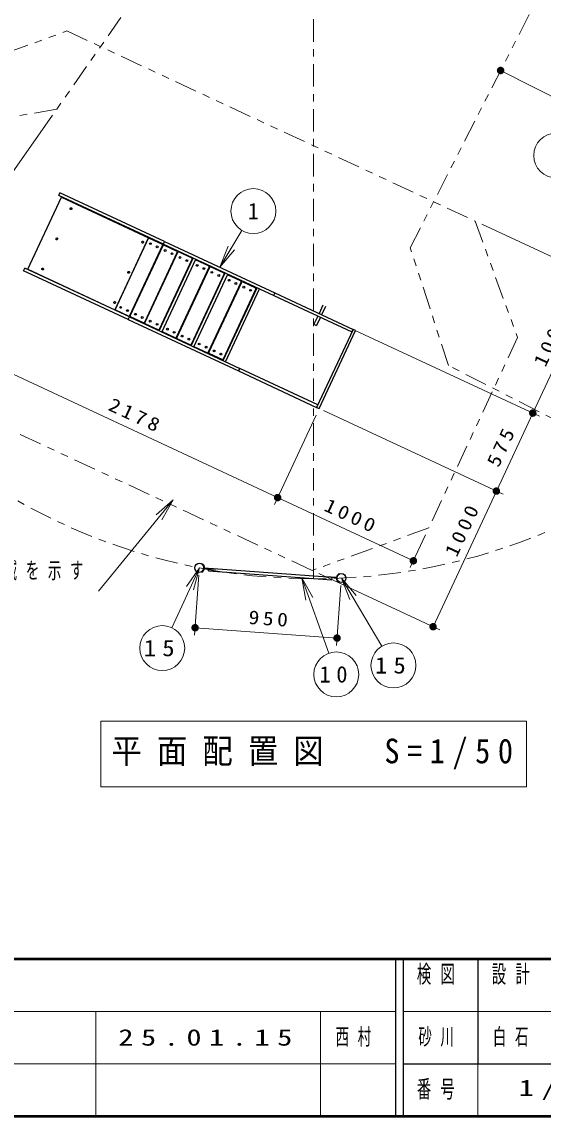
# Model space of a CAD drawing. Units: millimetres on the paper, scale 1:50. Extents: x -805 to -334, y -297 to 267.
# Drawn here: x -713.4 to -643.8, y 0 to 146.2 of the extents above; entities that cross this region are included whole.
import ezdxf
from ezdxf.enums import TextEntityAlignment as Align

# ---------------------------------------------------------------- set-up
doc = ezdxf.new("R2010")
doc.units = ezdxf.units.MM
doc.linetypes.add('USER2', pattern=[6, 3, -1, 1, -1])
doc.linetypes.add('USER3', pattern=[8, 3, -1, 1, -1, 1, -1])
doc.layers.add('1_50', color=7, linetype='Continuous', lineweight=25)
doc.layers.add('NAKAMURA図枠', color=7, linetype='Continuous', lineweight=13)
doc.layers.add('図面情報', color=7, linetype='Continuous')
doc.styles.add('ＭＳ ゴシック', font='')
doc.styles.get('ＭＳ ゴシック').set_extended_font_data('MS Gothic')

# ---------------------------------------------------------------- blocks, each defined once
blk = doc.blocks.new('filled_dot')
at = {"color": 0, "linetype": 'Continuous', "lineweight": -2, "const_width": 1.25}
blk.add_lwpolyline([(-0.625, 0, 1), (0.625, 0, 1)], format="xyb", close=True, dxfattribs=at)
blk = doc.blocks.new('open_arrow')
at = {"color": 0, "linetype": 'Continuous', "lineweight": -2}
blk.add_lwpolyline([(7.5, 1.25), (0, 0), (7.5, -1.25)], dxfattribs=at)

msp = doc.modelspace()

# ---------------------------------------------------------------- linework, layer by layer
at = {"layer": '1_50', "linetype": 'USER2', "lineweight": 13}
msp.add_line((-674.432, 164.586), (-674.432, 71.811), dxfattribs=at)
at = {"layer": '1_50', "lineweight": 13}
for p, q in [((-649.474, 139.739), (-631.653, 130.66)), ((-709.303, 133.757), (-722.782, 114.507)), ((-651.962, 119.184), (-635.813, 111.654)), ((-684.016, 118.372), (-686.965, 113.439)), ((-686.965, 113.439), (-685.855, 116.27)), ((-686.965, 113.439), (-685.426, 116.014)), ((-684.997, 115.757), (-686.965, 113.439)), ((-636.719, 112.076), (-645.172, 93.95)), ((-669.563, 105.324), (-644.266, 93.528)), ((-669.563, 105.324), (-644.266, 93.528)), ((-679.237, 82.661), (-718.714, 101.07)), ((-674.111, 93.653), (-679.659, 81.755)), ((-674.111, 93.653), (-679.659, 81.755)), ((-673.127, 94.297), (-649.126, 83.105)), ((-673.127, 94.297), (-649.126, 83.105)), ((-645.172, 93.95), (-650.032, 83.528)), ((-650.032, 83.528), (-658.484, 65.401)), ((-693.171, 82.342), (-703.131, 70.165)), ((-661.11, 74.209), (-679.237, 82.661)), ((-659.486, 77.692), (-661.533, 73.303)), ((-689.671, 73.276), (-693.377, 65.267)), ((-689.744, 72.279), (-690.328, 64.269)), ((-676.017, 71.95), (-672.413, 61.854)), ((-673.727, 72.509), (-657.578, 64.979)), ((-670.722, 71.893), (-665.31, 62.807)), ((-670.794, 70.896), (-671.379, 62.887)), ((-671.306, 63.884), (-690.256, 65.267)), ((-702.832, 52.796), (-702.832, 43.996)), ((-646.032, 52.796), (-702.832, 52.796)), ((-646.032, 43.996), (-646.032, 52.796)), ((-702.832, 43.996), (-646.032, 43.996))]:
    msp.add_line(p, q, dxfattribs=at)
at = {"layer": '1_50', "color": 4}
for p, q in [((-708.466, 123.046), (-708.306, 123.39)), ((-694.496, 116.531), (-708.466, 123.046)), ((-694.335, 116.875), (-708.306, 123.39)), ((-694.496, 116.531), (-694.335, 116.875)), ((-694.496, 116.531), (-694.335, 116.875)), ((-713.166, 112.967), (-713.005, 113.312)), ((-699.195, 106.453), (-713.166, 112.967)), ((-699.035, 106.797), (-713.005, 113.312)), ((-679.756, 109.658), (-679.595, 110.002)), ((-679.595, 110.002), (-669.173, 105.142)), ((-679.756, 109.658), (-669.333, 104.798)), ((-699.195, 106.453), (-699.035, 106.797)), ((-699.195, 106.453), (-699.035, 106.797)), ((-669.333, 104.798), (-669.173, 105.142)), ((-688.449, 72.854), (-688.421, 73.233)), ((-688.421, 73.233), (-671.965, 72.036)), ((-688.449, 72.854), (-671.992, 71.657)), ((-671.992, 71.657), (-671.965, 72.036))]:
    msp.add_line(p, q, dxfattribs=at)
at = {"layer": '1_50', "color": 2}
for p, q in [((-712.566, 113.184), (-708.086, 122.791)), ((-696.483, 117.38), (-700.962, 107.773)), ((-695.047, 104.938), (-690.508, 114.671)), ((-694.703, 104.777), (-690.164, 114.511)), ((-690.787, 102.951), (-686.248, 112.685)), ((-690.443, 102.791), (-685.904, 112.525)), ((-686.528, 100.965), (-681.989, 110.699)), ((-686.183, 100.805), (-681.644, 110.538))]:
    msp.add_line(p, q, dxfattribs=at)
at = {"layer": '1_50'}
for p, q in [((-708.086, 122.791), (-696.483, 117.38)), ((-712.566, 113.184), (-700.962, 107.773))]:
    msp.add_line(p, q, dxfattribs=at)
at = {"layer": '1_50', "color": 40}
for p, q in [((-700.902, 107.856), (-696.507, 117.281)), ((-696.374, 117.33), (-694.652, 116.527)), ((-694.604, 116.394), (-698.999, 106.968)), ((-698.927, 106.934), (-694.531, 116.36)), ((-694.398, 116.408), (-692.676, 115.605)), ((-692.628, 115.473), (-697.023, 106.047)), ((-696.951, 106.013), (-692.556, 115.439)), ((-690.652, 114.551), (-695.048, 105.126)), ((-692.423, 115.487), (-690.701, 114.684)), ((-690.139, 114.422), (-688.417, 113.619)), ((-688.368, 113.486), (-692.764, 104.061)), ((-692.691, 104.027), (-688.296, 113.452)), ((-688.163, 113.501), (-686.441, 112.698)), ((-686.393, 112.565), (-690.788, 103.139)), ((-684.109, 111.5), (-688.504, 102.074)), ((-688.432, 102.041), (-684.036, 111.466)), ((-685.879, 112.436), (-684.157, 111.633)), ((-683.903, 111.514), (-682.181, 110.712)), ((-682.133, 110.579), (-686.528, 101.153)), ((-699.132, 106.92), (-700.854, 107.723)), ((-697.156, 105.999), (-698.878, 106.802)), ((-695.18, 105.077), (-696.902, 105.88)), ((-692.897, 104.012), (-694.619, 104.815)), ((-690.921, 103.091), (-692.643, 103.894)), ((-688.637, 102.026), (-690.359, 102.829)), ((-686.661, 101.105), (-688.383, 101.908))]:
    msp.add_line(p, q, dxfattribs=at)
at = {"layer": '1_50', "color": 1}
for p, q in [((-694.496, 116.531), (-694.335, 116.875)), ((-694.496, 116.531), (-679.756, 109.658)), ((-694.335, 116.875), (-679.595, 110.002)), ((-673.2, 108.355), (-673.712, 107.259)), ((-699.195, 106.453), (-699.035, 106.797)), ((-699.035, 106.797), (-684.295, 99.924)), ((-673.872, 106.914), (-674.384, 105.818)), ((-673.528, 106.754), (-674.039, 105.657)), ((-672.856, 108.195), (-673.367, 107.098)), ((-699.195, 106.453), (-684.456, 99.58)), ((-674.384, 105.818), (-674.039, 105.657)), ((-684.456, 99.58), (-684.295, 99.924))]:
    msp.add_line(p, q, dxfattribs=at)
at = {"layer": '1_50', "color": 253}
for p, q in [((-689.323, 73.771), (-689.287, 73.824)), ((-689.009, 73.196), (-687.579, 73.092)), ((-689.002, 73.259), (-687.575, 73.155)), ((-687.575, 73.155), (-687.579, 73.092)), ((-689.399, 72.736), (-689.371, 72.678)), ((-672.814, 72.081), (-672.818, 72.018)), ((-671.388, 71.914), (-672.818, 72.018)), ((-671.386, 71.978), (-672.814, 72.081)), ((-670.994, 72.437), (-671.022, 72.495)), ((-671.069, 71.402), (-671.105, 71.349))]:
    msp.add_line(p, q, dxfattribs=at)
at = {"layer": '1_50', "linetype": 'USER3', "lineweight": 13}
for points in [[(-714.81, 215.679), (-698.493, 218.556), (-675.501, 202.457), (-672.624, 186.14), (-708.73, 134.576), (-725.046, 131.699), (-748.039, 147.798), (-750.916, 164.115)], [(-652.868, 119.607), (-647.201, 104.037), (-659.064, 78.598), (-674.633, 72.932), (-729.126, 98.342), (-734.793, 113.912), (-722.931, 139.35), (-707.362, 145.017)]]:
    msp.add_lwpolyline(points, close=True, dxfattribs=at)
at = {"layer": '1_50', "color": 94, "linetype": 'USER3', "lineweight": 13}
msp.add_lwpolyline([(-638.129, 162.004), (-621.565, 167.386), (-603.416, 158.139), (-598.034, 141.574), (-621.446, 95.626), (-637.203, 90.506), (-656.421, 100.298), (-661.541, 116.056)], close=True, dxfattribs=at)
at = {"layer": '1_50', "color": 1}
msp.add_lwpolyline([(-668.829, 104.981), (-669.173, 105.142), (-674.033, 94.72), (-673.689, 94.559)], close=True, dxfattribs=at)
at = {"layer": '1_50', "color": 4}
msp.add_lwpolyline([(-674.033, 94.72), (-673.872, 95.064), (-684.295, 99.924), (-684.456, 99.58)], close=True, dxfattribs=at)
at = {"layer": '1_50', "linetype": 'USER2', "lineweight": 13}
msp.add_circle((-674.432, 151.811), 80, dxfattribs=at)
at = {"layer": '1_50', "lineweight": 13}
for centre in [(-642.039, 128.38), (-682.477, 120.947), (-694.637, 62.544), (-663.774, 60.229), (-671.404, 59.029)]:
    msp.add_circle(centre, 3, dxfattribs=at)
at = {"layer": '1_50'}
for centre, radius in [((-696.22, 116.596), 0.12), ((-695.314, 116.173), 0.12), ((-694.244, 115.674), 0.12), ((-693.338, 115.252), 0.12), ((-692.268, 114.753), 0.12), ((-691.362, 114.331), 0.12), ((-689.985, 113.688), 0.12), ((-689.078, 113.266), 0.12), ((-688.009, 112.767), 0.12), ((-687.102, 112.344), 0.12), ((-685.725, 111.702), 0.12), ((-684.819, 111.279), 0.12), ((-683.749, 110.781), 0.12), ((-682.843, 110.358), 0.12), ((-700.193, 108.076), 0.12), ((-699.286, 107.654), 0.12), ((-698.217, 107.155), 0.12), ((-697.31, 106.733), 0.12), ((-696.241, 106.234), 0.12), ((-695.335, 105.811), 0.12), ((-693.957, 105.169), 0.12), ((-693.051, 104.746), 0.12), ((-691.981, 104.248), 0.12), ((-691.075, 103.825), 0.12), ((-689.697, 103.183), 0.12), ((-688.791, 102.76), 0.12), ((-687.722, 102.261), 0.12), ((-686.815, 101.839), 0.12), ((-689.671, 73.276), 0.605), ((-670.721, 71.897), 0.605)]:
    msp.add_circle(centre, radius, dxfattribs=at)
at = {"layer": '1_50', "color": 40}
for centre, start, end in [((-696.416, 117.239), 65, 155), ((-694.694, 116.436), 335, 65), ((-694.441, 116.318), 65, 155), ((-692.719, 115.515), 335, 65), ((-692.465, 115.396), 65, 155), ((-690.743, 114.593), 335, 65), ((-690.181, 114.331), 65, 101.8699), ((-688.459, 113.528), 335, 65), ((-688.205, 113.41), 65, 155), ((-686.483, 112.607), 335, 65), ((-685.921, 112.345), 65, 101.8699), ((-684.199, 111.542), 335, 65), ((-683.946, 111.424), 65, 155), ((-682.224, 110.621), 335, 65), ((-700.812, 107.813), 155, 245), ((-699.09, 107.01), 245, 335), ((-698.836, 106.892), 155, 245), ((-697.114, 106.089), 245, 335), ((-696.86, 105.971), 155, 245), ((-695.138, 105.168), 245, 335), ((-694.576, 104.906), 208.1301, 245), ((-692.854, 104.103), 245, 335), ((-692.601, 103.985), 155, 245), ((-690.879, 103.182), 245, 335), ((-690.317, 102.92), 208.1301, 245), ((-688.595, 102.117), 245, 335), ((-688.341, 101.998), 155, 245), ((-686.619, 101.195), 245, 335)]:
    msp.add_arc(centre, 0.1, start, end, dxfattribs=at)
at = {"layer": '1_50', "color": 253}
for centre, radius, start, end in [((-689.671, 73.276), 0.605, 296.69499, 54.98205), ((-689.671, 73.276), 0.669, 296.69499, 54.98205), ((-670.721, 71.897), 0.669, 116.69499, 234.98205), ((-670.721, 71.897), 0.605, 116.69499, 234.98205)]:
    msp.add_arc(centre, radius, start, end, dxfattribs=at)
at = {"layer": '1_50'}
for centre in [(-706.833, 121.269), (-708.714, 117.236), (-697.239, 116.795), (-710.595, 113.203), (-699.12, 112.762), (-701.001, 108.729)]:
    msp.add_ellipse(centre, major_axis=(-0.055, -0.118), ratio=0.9205, dxfattribs=at)
at = {"layer": 'NAKAMURA図枠', "lineweight": 50}
for p, q in [((-805, 21), (-420, 21)), ((-805, 0), (-420, 0))]:
    msp.add_line(p, q, dxfattribs=at)
at = {"layer": 'NAKAMURA図枠', "color": 211, "lineweight": 25}
for p, q in [((-663.5, 21), (-663.5, 0)), ((-662.5, 21), (-662.5, 0)), ((-652.5, 21), (-652.5, 7)), ((-662.5, 7), (-420, 7))]:
    msp.add_line(p, q, dxfattribs=at)
at = {"layer": 'NAKAMURA図枠'}
for p, q in [((-805, 14), (-663.5, 14)), ((-703.5, 14), (-703.5, 0)), ((-673.5, 14), (-673.5, 0)), ((-662.5, 14), (-607.5, 14)), ((-805, 7), (-663.5, 7)), ((-652.5, 7), (-652.5, 0))]:
    msp.add_line(p, q, dxfattribs=at)

# ---------------------------------------------------------------- block references
at = {"layer": '1_50', "lineweight": 13}
for name, p, xscale, yscale, rotation in [('filled_dot', (-649.474, 139.739), 0.4, 0.4, 333), ('open_arrow', (-684.016, 118.372), 0.001, 0.001, 239.1), ('filled_dot', (-645.172, 93.95), 0.4, 0.4, 245), ('filled_dot', (-645.172, 93.95), 0.4, 0.4, 65), ('filled_dot', (-650.032, 83.528), 0.4, 0.4, 65), ('filled_dot', (-650.032, 83.528), 0.4, 0.4, 245), ('open_arrow', (-693.171, 82.342), 0.4, 0.4, 230.7), ('filled_dot', (-679.237, 82.661), 0.4, 0.4, 155), ('filled_dot', (-679.237, 82.661), 0.4, 0.4, 335), ('filled_dot', (-661.11, 74.209), 0.4, 0.4, 155), ('open_arrow', (-689.671, 73.276), 0.4, 0.4, 245.2), ('open_arrow', (-676.017, 71.95), 0.4, 0.4, 289.6), ('open_arrow', (-670.722, 71.893), 0.4, 0.4, 300.8), ('filled_dot', (-658.484, 65.401), 0.4, 0.4, 65), ('filled_dot', (-690.256, 65.267), 0.4, 0.4, 355.8), ('filled_dot', (-671.306, 63.884), 0.4, 0.4, 175.8)]:
    msp.add_blockref(name, p, dxfattribs=dict(at, xscale=xscale, yscale=yscale, rotation=rotation))

# ---------------------------------------------------------------- texts
at = {"layer": '1_50', "style": 'ＭＳ ゴシック', "width": 0.95}
msp.add_text('1', height=2.199, dxfattribs=at).set_placement((-682.477, 120.947), align=Align.MIDDLE_CENTER)
at = {"layer": '1_50', "char_height": 1.833, "attachment_point": 8, "style": 'ＭＳ ゴシック'}
for s, insert, rotation in [('\\T1.33;\\W1.15;1000', (-641.852, 103.436), 65), ('\\T1.33;\\W1.15;2178', (-698.553, 92.772), 335), ('\\T1.33;\\W1.15;575', (-648.508, 89.162), 65), ('\\T1.33;\\W1.15;1000', (-669.751, 79.341), 335), ('\\T1.33;\\W1.15;1000', (-653.695, 78.039), 65), ('\\T1.33;\\W1.15;950', (-680.317, 65.544), 355.827)]:
    msp.add_mtext(s, dxfattribs=dict(at, insert=insert, rotation=rotation))
at = {"layer": '1_50', "style": 'ＭＳ ゴシック'}
for s, insert, char_height, attachment_point in [('\\T1.64;\\W0.6;安全領域を示す', (-724.669, 72.815), 2.199, 4), ('\\T1.5;\\W1.1;15', (-694.637, 62.544), 2.199, 5), ('\\T1.5;10', (-671.404, 59.029), 2.199, 5), ('\\T1.5;\\W1.1;15', (-663.774, 60.229), 2.199, 5), ('\\T1.5;\\W0.9;平面配置図\u3000S=1/50', (-701.432, 48.396), 3.299, 4)]:
    msp.add_mtext(s, dxfattribs=dict(at, insert=insert, char_height=char_height, attachment_point=attachment_point))
at = {"layer": 'NAKAMURA図枠', "color": 4, "char_height": 2.346, "style": 'ＭＳ ゴシック'}
for s, insert, attachment_point in [('\\T1.64;\\W0.6;検図', (-657.5, 20.167), 2), ('\\T1.64;\\W0.6;設計', (-647.5, 20.167), 2), ('\\T1.64;\\W0.6;番号', (-657.5, 3.5), 5)]:
    msp.add_mtext(s, dxfattribs=dict(at, insert=insert, attachment_point=attachment_point))
at = {"layer": '図面情報', "char_height": 2.199, "style": 'ＭＳ ゴシック'}
for s, insert, attachment_point in [('\\T1.64;\\W0.6;西村', (-671.5, 10.5), 4), ('\\T1.64;\\W0.6;砂川', (-657.5, 10.5), 5), ('\\T1.64;\\W0.6;白石', (-650.5, 10.5), 4), ('\\T1.5;\\W1.35;25.01.15', (-700.5, 10.5), 4), ('\\T1.5;\\W1.35;1/2', (-642.5, 3.5), 5)]:
    msp.add_mtext(s, dxfattribs=dict(at, insert=insert, attachment_point=attachment_point))

doc.saveas('drawing.dxf')
